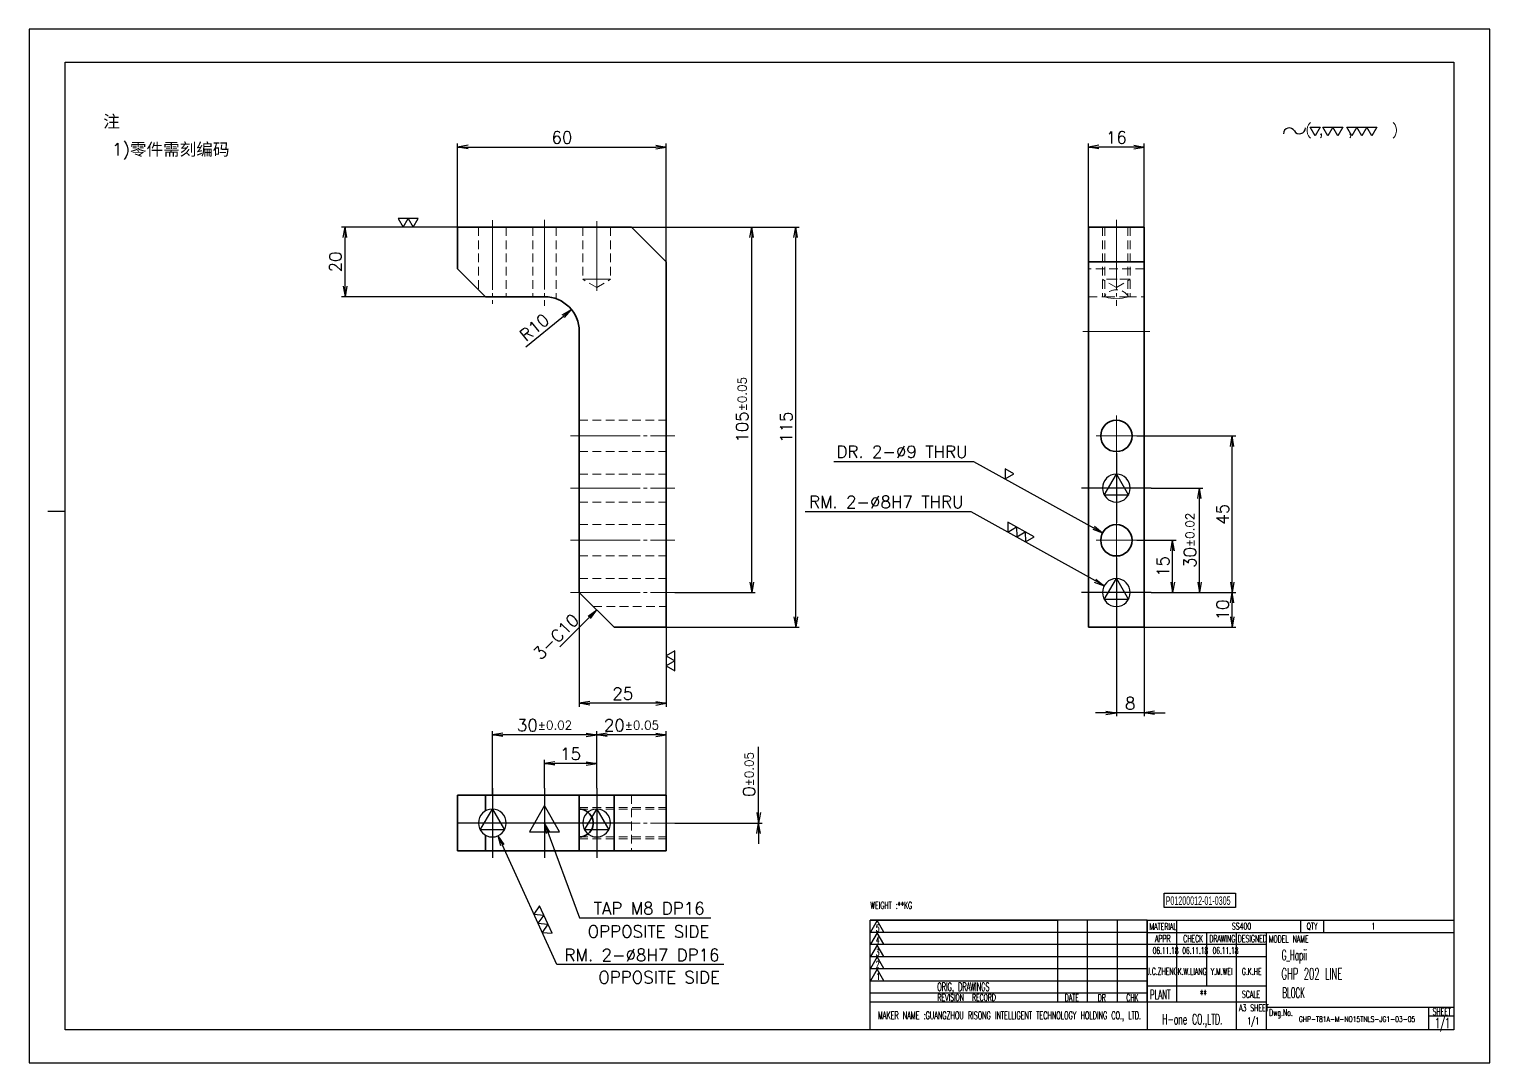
# Model space of a CAD drawing. Header units: millimetres. Extents: x 7914 to 16415, y -883 to 305.
# Drawn here: x 10875.7 to 11295.7, y -882.1 to -585.1 of the extents above; entities that cross this region are included whole.
import ezdxf
from ezdxf.enums import TextEntityAlignment as Align

# ---------------------------------------------------------------- set-up
doc = ezdxf.new("R2010")
doc.units = ezdxf.units.MM
doc.linetypes.add('CENTER-HOKUTO', pattern=[23, 20, -1, 1, -1])
doc.linetypes.add('HIDDEN-HOKUTO', pattern=[3.8, 2.5, -1.3])
doc.layers.add('AM_7', color=2, linetype='CENTER-HOKUTO', lineweight=30)
doc.layers.add('AM_HID', color=1, linetype='HIDDEN-HOKUTO', lineweight=25)
doc.layers.add('title_frame', color=7, linetype='Continuous')
doc.layers.add('word_dim', color=253, linetype='Continuous')
doc.styles.add('MX_NOTE_STANDARD', font='txt.shx', dxfattribs={"bigfont": 'bigfont.shx'})
doc.styles.get("Standard").update_dxf_attribs({"font": 'romans.shx', "bigfont": 'bigfont.shx'})
doc.dimstyles.new('RS1-1', dxfattribs={"dimtxt": 3.5, "dimasz": 3, "dimexe": 1, "dimexo": 0, "dimgap": 1, "dimtad": 3, "dimdsep": 46, "dimtxsty": 'Standard', "dimblk1": 'OPEN', "dimblk2": 'OPEN', "dimsah": 1, "dimcen": 0, "dimclrd": 256, "dimclre": 256, "dimclrt": 3, "dimazin": 2, "dimtfac": 1, "dimtmove": 0, "dimatfit": 3, "dimldrblk": 'OPEN', "dimfxl": 0, "dimtolj": 1, "dimtzin": 0, "dimarcsym": 0})

# ---------------------------------------------------------------- blocks, each defined once
blk = doc.blocks.new('A$C404331B6')
at = {"layer": 'title_frame'}
for p, q in [((0, -31.5), (0, 0)), ((0, 0), (53.9, 0)), ((79.62, 0), (0, 0)), ((53.9, -23.5), (53.9, 0)), ((62.48, -23.5), (62.48, 0)), ((62.48, -23.5), (62.48, 0)), ((71.05, -23.5), (71.05, 0)), ((71.05, -23.5), (71.05, 0)), ((79.62, 0), (79.62, -31.5)), ((79.62, 0), (167.83, 0)), ((88.2, -23.5), (88.2, 0)), ((123.73, 0), (123.73, -3.5)), ((130.3, 0), (130.3, -3.5)), ((53.9, -3.5), (0, -3.5)), ((79.62, -3.5), (0, -3.5)), ((1.98, -0.12), (0.1, -3.45)), ((0.1, -3.45), (3.86, -3.45)), ((1.98, -3.6), (0.1, -6.92)), ((3.86, -3.45), (1.98, -0.12)), ((3.86, -6.92), (1.98, -3.6)), ((79.62, -3.5), (167.83, -3.5)), ((96.78, -18.9), (96.78, -3.5)), ((105.35, -31.5), (105.35, -3.5)), ((113.92, -31.5), (113.92, -3.5)), ((53.9, -7), (0, -7)), ((79.62, -7), (0, -7)), ((0.1, -6.92), (3.86, -6.92)), ((1.98, -7.13), (0.1, -10.45)), ((3.86, -10.45), (1.98, -7.13)), ((113.92, -7), (79.62, -7)), ((53.9, -10.5), (0, -10.5)), ((79.62, -10.5), (0, -10.5)), ((0.1, -10.45), (3.86, -10.45)), ((1.98, -10.54), (0.1, -13.87)), ((3.86, -13.87), (1.98, -10.54)), ((113.92, -10.5), (79.62, -10.5)), ((53.9, -14), (0, -14)), ((79.62, -14), (0, -14)), ((0.1, -13.87), (3.86, -13.87)), ((1.98, -14.07), (0.1, -17.4)), ((3.86, -17.4), (1.98, -14.07)), ((53.9, -17.5), (0, -17.5)), ((79.62, -17.5), (0, -17.5)), ((53.9, -21), (0, -21)), ((79.62, -21), (0, -21)), ((0.1, -17.4), (3.86, -17.4)), ((79.62, -18.9), (113.92, -18.9)), ((79.62, -23.5), (0, -23.5)), ((113.92, -23.5), (79.62, -23.5)), ((113.92, -25), (167.83, -25)), ((160.48, -25), (160.48, -31.5)), ((160.48, -27.5), (167.83, -27.5)), ((167.83, -31.5), (0, -31.5))]:
    blk.add_line(p, q, dxfattribs=at)
at = {"layer": 'title_frame', "color": 3, "style": 'MX_NOTE_STANDARD', "width": 0.5341}
for s, height, p in [('5', 1.92, (1.59, -3.22)), ('MATERIAL', 1.973, (80.3, -2.79)), ('QTY', 1.973, (125.5, -2.7)), ('4', 1.92, (1.59, -6.7)), ('3', 1.92, (1.59, -10.23)), ('APPR', 1.973, (81.89, -6.26)), ('CHECK', 1.973, (89.99, -6.26)), ('DRAWING', 1.973, (97.51, -6.26)), ('DESIGNED', 1.973, (105.7, -6.26)), ('MODEL NAME', 1.973, (114.63, -6.41)), ('2', 1.92, (1.59, -13.64)), ('1', 1.92, (1.78, -17.17)), ('ORIG, DRAWINGS', 2.4112, (19.27, -20.34)), ('PLANT', 2.74, (80.46, -22.73)), ('SCALE', 1.973, (106.88, -22.28)), ('REVISION  RECORD', 1.9728, (19.32, -23.18)), ('DATE', 1.973, (55.94, -23.26)), ('DR', 1.973, (65.43, -23.27)), ('CHK', 1.973, (73.61, -23.23)), ('MAKER NAME :GUANGZHOU RISONG INTELLIGENT TECHNOLOGY HOLDING CO., LTD.', 2.16, (2.22, -28.43)), ('Dwg.No.', 1.973, (114.71, -27.52)), ('SHEET', 1.973, (161.71, -27.29))]:
    blk.add_text(s, height=height, dxfattribs=at).set_placement(p)
blk = doc.blocks.new('shiage0')
at = {"layer": 'word_dim', "color": 3, "linetype": 'Continuous'}
for centre, start, end in [((1.69, 0), 30, 180), ((4.61, 1.69), 210, 0)]:
    blk.add_arc(centre, 1.69, start, end, dxfattribs=at)
blk = doc.blocks.new('10')
at = {"layer": 'title_frame', "color": 3, "linetype": 'Continuous'}
for points in [[(9.63, 2.65), (8.18, 5.15), (11.07, 5.15)], [(13.31, 2.65), (11.86, 5.15), (17.64, 5.15), (16.2, 2.65), (14.75, 5.15)], [(20.17, 2.65), (18.73, 5.15), (27.4, 5.15), (25.95, 2.65), (24.51, 5.15), (23.06, 2.65), (21.62, 5.15)]]:
    blk.add_lwpolyline(points, close=True, dxfattribs=at)
blk.add_blockref('shiage0', (0.52, 3.24), dxfattribs=at)
blk.add_text('( ,   ,     )', height=3, dxfattribs=at).set_placement((6.84, 2.97))
blk = doc.blocks.new('_Open')
at = {"color": 0, "lineweight": -2}
for p, q in [((-1, 0.17), (0, 0)), ((-1, -0.17), (0, 0)), ((0, 0), (-1, 0))]:
    blk.add_line(p, q, dxfattribs=at)
blk = doc.blocks.new('*D74')
at = {"layer": 'DEFPOINTS', "color": 0, "linetype": 'Continuous', "ltscale": 2}
for p in [(11033.91, -742.98), (11058.91, -756.98), (11033.91, -778.8)]:
    blk.add_point(p, dxfattribs=at)
at = {"layer": 'word_dim', "linetype": 'Continuous', "lineweight": -2, "ltscale": 2}
for p, q in [((11033.91, -742.98), (11033.91, -779.8)), ((11058.91, -756.98), (11058.91, -779.8)), ((11055.91, -778.8), (11036.91, -778.8))]:
    blk.add_line(p, q, dxfattribs=at)
at = {"layer": 'word_dim', "linetype": 'Continuous', "lineweight": -2, "ltscale": 2, "xscale": 3, "yscale": 3, "zscale": 3, "rotation": 180}
blk.add_blockref('_Open', (11033.91, -778.8), dxfattribs=at)
at = {"layer": 'word_dim', "linetype": 'Continuous', "lineweight": -2, "ltscale": 2, "xscale": 3, "yscale": 3, "zscale": 3}
blk.add_blockref('_Open', (11058.91, -778.8), dxfattribs=at)
at = {"layer": 'word_dim', "color": 3, "linetype": 'Continuous', "ltscale": 2, "insert": (11046.41, -776.05), "char_height": 3.5, "attachment_point": 5}
blk.add_mtext('\\A1;25', dxfattribs=at)
blk = doc.blocks.new('*D75')
at = {"layer": 'DEFPOINTS', "color": 0, "linetype": 'Continuous', "ltscale": 2}
for p in [(11040.91, -641.98), (11096.14, -641.98), (11051.41, -756.98)]:
    blk.add_point(p, dxfattribs=at)
at = {"layer": 'word_dim', "linetype": 'Continuous', "lineweight": -2, "ltscale": 2}
for p, q in [((11040.91, -641.98), (11097.14, -641.98)), ((11096.14, -753.98), (11096.14, -644.98)), ((11051.41, -756.98), (11097.14, -756.98))]:
    blk.add_line(p, q, dxfattribs=at)
at = {"layer": 'word_dim', "linetype": 'Continuous', "lineweight": -2, "ltscale": 2, "xscale": 3, "yscale": 3, "zscale": 3}
for p, rotation in [((11096.14, -641.98), 90), ((11096.14, -756.98), 270)]:
    blk.add_blockref('_Open', p, dxfattribs=dict(at, rotation=rotation))
at = {"layer": 'word_dim', "color": 3, "linetype": 'Continuous', "ltscale": 2, "insert": (11093.39, -699.48), "char_height": 3.5, "attachment_point": 5, "rotation": 90}
blk.add_mtext('\\A1;115', dxfattribs=at)
blk = doc.blocks.new('*D76')
at = {"layer": 'DEFPOINTS', "color": 0, "linetype": 'Continuous', "ltscale": 2}
for p in [(10966.54, -641.98), (10999.49, -641.98), (11008.27, -661.98)]:
    blk.add_point(p, dxfattribs=at)
at = {"layer": 'word_dim', "linetype": 'Continuous', "lineweight": -2, "ltscale": 2}
for p, q in [((10999.49, -641.98), (10965.54, -641.98)), ((10966.54, -658.98), (10966.54, -644.98)), ((11008.27, -661.98), (10965.54, -661.98))]:
    blk.add_line(p, q, dxfattribs=at)
at = {"layer": 'word_dim', "linetype": 'Continuous', "lineweight": -2, "ltscale": 2, "xscale": 3, "yscale": 3, "zscale": 3}
for p, rotation in [((10966.54, -641.98), 90), ((10966.54, -661.98), 270)]:
    blk.add_blockref('_Open', p, dxfattribs=dict(at, rotation=rotation))
at = {"layer": 'word_dim', "color": 3, "linetype": 'Continuous', "ltscale": 2, "insert": (10963.79, -651.98), "char_height": 3.5, "attachment_point": 5, "rotation": 90}
blk.add_mtext('\\A1;20', dxfattribs=at)
blk = doc.blocks.new('*D77')
at = {"layer": 'DEFPOINTS', "color": 0, "linetype": 'Continuous', "ltscale": 2}
for p in [(11058.91, -618.97), (10998.91, -645.4), (11058.91, -658.96)]:
    blk.add_point(p, dxfattribs=at)
at = {"layer": 'word_dim', "linetype": 'Continuous', "lineweight": -2, "ltscale": 2}
for p, q in [((10998.91, -645.4), (10998.91, -617.97)), ((11001.91, -618.97), (11055.91, -618.97)), ((11058.91, -658.96), (11058.91, -617.97))]:
    blk.add_line(p, q, dxfattribs=at)
at = {"layer": 'word_dim', "linetype": 'Continuous', "lineweight": -2, "ltscale": 2, "xscale": 3, "yscale": 3, "zscale": 3, "rotation": 180}
blk.add_blockref('_Open', (10998.91, -618.97), dxfattribs=at)
at = {"layer": 'word_dim', "linetype": 'Continuous', "lineweight": -2, "ltscale": 2, "xscale": 3, "yscale": 3, "zscale": 3}
blk.add_blockref('_Open', (11058.91, -618.97), dxfattribs=at)
at = {"layer": 'word_dim', "color": 3, "linetype": 'Continuous', "ltscale": 2, "insert": (11028.91, -616.22), "char_height": 3.5, "attachment_point": 5}
blk.add_mtext('\\A1;60', dxfattribs=at)
blk = doc.blocks.new('*D78')
at = {"layer": 'DEFPOINTS', "color": 0, "linetype": 'Continuous', "ltscale": 2}
for p in [(11031.65, -665.65), (11023.91, -671.98)]:
    blk.add_point(p, dxfattribs=at)
at = {"layer": 'word_dim', "linetype": 'Continuous', "lineweight": -2, "ltscale": 2}
blk.add_line((11018.49, -676.41), (11029.33, -667.55), dxfattribs=at)
at = {"layer": 'word_dim', "linetype": 'Continuous', "lineweight": -2, "ltscale": 2, "xscale": 3, "yscale": 3, "zscale": 3, "rotation": 39.26097571670727}
blk.add_blockref('_Open', (11031.65, -665.65), dxfattribs=at)
at = {"layer": 'word_dim', "color": 3, "linetype": 'Continuous', "ltscale": 2, "insert": (11021, -670.8), "char_height": 3.5, "attachment_point": 5, "rotation": 39.261}
blk.add_mtext('\\A1;R10', dxfattribs=at)
blk = doc.blocks.new('*D79')
at = {"layer": 'DEFPOINTS', "color": 0, "linetype": 'Continuous', "ltscale": 2}
for p in [(11046.7, -641.98), (11083.48, -641.98), (11061.41, -746.98)]:
    blk.add_point(p, dxfattribs=at)
at = {"layer": 'word_dim', "linetype": 'Continuous', "lineweight": -2, "ltscale": 2}
for p, q in [((11046.7, -641.98), (11084.48, -641.98)), ((11083.48, -743.98), (11083.48, -644.98)), ((11061.41, -746.98), (11084.48, -746.98))]:
    blk.add_line(p, q, dxfattribs=at)
at = {"layer": 'word_dim', "linetype": 'Continuous', "lineweight": -2, "ltscale": 2, "xscale": 3, "yscale": 3, "zscale": 3}
for p, rotation in [((11083.48, -641.98), 90), ((11083.48, -746.98), 270)]:
    blk.add_blockref('_Open', p, dxfattribs=dict(at, rotation=rotation))
at = {"layer": 'word_dim', "color": 3, "linetype": 'Continuous', "ltscale": 2, "insert": (11080.73, -694.48), "char_height": 3.5, "attachment_point": 5, "rotation": 90}
blk.add_mtext('\\A1;105{\\H0.715x;%%p0.05}', dxfattribs=at)
blk = doc.blocks.new('*D80')
at = {"layer": 'DEFPOINTS', "color": 0, "linetype": 'Continuous', "ltscale": 2}
for p in [(11180.34, -618.97), (11180.34, -641.98), (11196.34, -641.98)]:
    blk.add_point(p, dxfattribs=at)
at = {"layer": 'word_dim', "linetype": 'Continuous', "lineweight": -2, "ltscale": 2}
for p, q in [((11180.34, -641.98), (11180.34, -617.97)), ((11193.34, -618.97), (11183.34, -618.97)), ((11196.34, -641.98), (11196.34, -617.97))]:
    blk.add_line(p, q, dxfattribs=at)
at = {"layer": 'word_dim', "linetype": 'Continuous', "lineweight": -2, "ltscale": 2, "xscale": 3, "yscale": 3, "zscale": 3, "rotation": 180}
blk.add_blockref('_Open', (11180.34, -618.97), dxfattribs=at)
at = {"layer": 'word_dim', "linetype": 'Continuous', "lineweight": -2, "ltscale": 2, "xscale": 3, "yscale": 3, "zscale": 3}
blk.add_blockref('_Open', (11196.34, -618.97), dxfattribs=at)
at = {"layer": 'word_dim', "color": 3, "linetype": 'Continuous', "ltscale": 2, "insert": (11188.34, -616.22), "char_height": 3.5, "attachment_point": 5}
blk.add_mtext('\\A1;16', dxfattribs=at)
blk = doc.blocks.new('MARK_8PIN')
at = {"color": 3, "linetype": 'Continuous'}
blk.add_lwpolyline([(0, 4), (-3.46, -2), (3.46, -2)], close=True, dxfattribs=at)
blk.add_circle((0, 0), 4, dxfattribs=at)
blk = doc.blocks.new('MARK_CENTER')
at = {"color": 2, "linetype": 'CENTER-HOKUTO'}
for p, q in [((0, 10), (0, -10)), ((-10, 0), (10, 0))]:
    blk.add_line(p, q, dxfattribs=at)
blk = doc.blocks.new('*D81')
at = {"layer": 'DEFPOINTS', "color": 0, "linetype": 'Continuous', "ltscale": 2}
for p in [(11188.34, -756.98), (11196.34, -756.84), (11188.34, -781.55)]:
    blk.add_point(p, dxfattribs=at)
at = {"layer": 'word_dim', "linetype": 'Continuous', "lineweight": -2, "ltscale": 2}
for p, q in [((11188.34, -756.98), (11188.34, -782.55)), ((11196.34, -756.84), (11196.34, -782.55)), ((11185.34, -781.55), (11182.34, -781.55)), ((11196.34, -781.55), (11188.34, -781.55)), ((11199.34, -781.55), (11202.34, -781.55))]:
    blk.add_line(p, q, dxfattribs=at)
at = {"layer": 'word_dim', "linetype": 'Continuous', "lineweight": -2, "ltscale": 2, "xscale": 3, "yscale": 3, "zscale": 3}
blk.add_blockref('_Open', (11188.34, -781.55), dxfattribs=at)
at = {"layer": 'word_dim', "linetype": 'Continuous', "lineweight": -2, "ltscale": 2, "xscale": 3, "yscale": 3, "zscale": 3, "rotation": 180}
blk.add_blockref('_Open', (11196.34, -781.55), dxfattribs=at)
at = {"layer": 'word_dim', "color": 3, "linetype": 'Continuous', "ltscale": 2, "insert": (11192.34, -778.8), "char_height": 3.5, "attachment_point": 5}
blk.add_mtext('\\A1;8', dxfattribs=at)
blk = doc.blocks.new('*D82')
at = {"layer": 'DEFPOINTS', "color": 0, "linetype": 'Continuous', "ltscale": 2}
for p in [(11198.34, -746.98), (11221.65, -746.98), (11196.34, -756.98)]:
    blk.add_point(p, dxfattribs=at)
at = {"layer": 'word_dim', "linetype": 'Continuous', "lineweight": -2, "ltscale": 2}
for p, q in [((11198.34, -746.98), (11222.65, -746.98)), ((11221.65, -753.98), (11221.65, -749.98)), ((11196.34, -756.98), (11222.65, -756.98))]:
    blk.add_line(p, q, dxfattribs=at)
at = {"layer": 'word_dim', "linetype": 'Continuous', "lineweight": -2, "ltscale": 2, "xscale": 3, "yscale": 3, "zscale": 3}
for p, rotation in [((11221.65, -746.98), 90), ((11221.65, -756.98), 270)]:
    blk.add_blockref('_Open', p, dxfattribs=dict(at, rotation=rotation))
at = {"layer": 'word_dim', "color": 3, "linetype": 'Continuous', "ltscale": 2, "insert": (11218.9, -751.98), "char_height": 3.5, "attachment_point": 5, "rotation": 90}
blk.add_mtext('\\A1;10', dxfattribs=at)
blk = doc.blocks.new('*D83')
at = {"layer": 'DEFPOINTS', "color": 0, "linetype": 'Continuous', "ltscale": 2}
for p in [(11198.34, -716.98), (11212.25, -716.98), (11198.34, -746.98)]:
    blk.add_point(p, dxfattribs=at)
at = {"layer": 'word_dim', "linetype": 'Continuous', "lineweight": -2, "ltscale": 2}
for p, q in [((11198.34, -716.98), (11213.25, -716.98)), ((11212.25, -743.98), (11212.25, -719.98)), ((11198.34, -746.98), (11213.25, -746.98))]:
    blk.add_line(p, q, dxfattribs=at)
at = {"layer": 'word_dim', "linetype": 'Continuous', "lineweight": -2, "ltscale": 2, "xscale": 3, "yscale": 3, "zscale": 3}
for p, rotation in [((11212.25, -716.98), 90), ((11212.25, -746.98), 270)]:
    blk.add_blockref('_Open', p, dxfattribs=dict(at, rotation=rotation))
at = {"layer": 'word_dim', "color": 3, "linetype": 'Continuous', "ltscale": 2, "insert": (11209.5, -731.98), "char_height": 3.5, "attachment_point": 5, "rotation": 90}
blk.add_mtext('\\A1;30{\\H0.715x;%%p0.02}', dxfattribs=at)
blk = doc.blocks.new('*D84')
at = {"layer": 'DEFPOINTS', "color": 0, "linetype": 'Continuous', "ltscale": 2}
for p in [(11194.19, -701.98), (11221.65, -701.98), (11198.34, -746.98)]:
    blk.add_point(p, dxfattribs=at)
at = {"layer": 'word_dim', "linetype": 'Continuous', "lineweight": -2, "ltscale": 2}
for p, q in [((11194.19, -701.98), (11222.65, -701.98)), ((11221.65, -743.98), (11221.65, -704.98)), ((11198.34, -746.98), (11222.65, -746.98))]:
    blk.add_line(p, q, dxfattribs=at)
at = {"layer": 'word_dim', "linetype": 'Continuous', "lineweight": -2, "ltscale": 2, "xscale": 3, "yscale": 3, "zscale": 3}
for p, rotation in [((11221.65, -701.98), 90), ((11221.65, -746.98), 270)]:
    blk.add_blockref('_Open', p, dxfattribs=dict(at, rotation=rotation))
at = {"layer": 'word_dim', "color": 3, "linetype": 'Continuous', "ltscale": 2, "insert": (11218.9, -724.48), "char_height": 3.5, "attachment_point": 5, "rotation": 90}
blk.add_mtext('\\A1;45', dxfattribs=at)
blk = doc.blocks.new('*D85')
at = {"layer": 'DEFPOINTS', "color": 0, "linetype": 'Continuous', "ltscale": 2}
for p in [(11194.19, -731.98), (11204.51, -731.98), (11198.34, -746.98)]:
    blk.add_point(p, dxfattribs=at)
at = {"layer": 'word_dim', "linetype": 'Continuous', "lineweight": -2, "ltscale": 2}
for p, q in [((11194.19, -731.98), (11205.51, -731.98)), ((11204.51, -743.98), (11204.51, -734.98)), ((11198.34, -746.98), (11205.51, -746.98))]:
    blk.add_line(p, q, dxfattribs=at)
at = {"layer": 'word_dim', "linetype": 'Continuous', "lineweight": -2, "ltscale": 2, "xscale": 3, "yscale": 3, "zscale": 3}
for p, rotation in [((11204.51, -731.98), 90), ((11204.51, -746.98), 270)]:
    blk.add_blockref('_Open', p, dxfattribs=dict(at, rotation=rotation))
at = {"layer": 'word_dim', "color": 3, "linetype": 'Continuous', "ltscale": 2, "insert": (11201.76, -739.48), "char_height": 3.5, "attachment_point": 5, "rotation": 90}
blk.add_mtext('\\A1;15', dxfattribs=at)
blk = doc.blocks.new('*D86')
at = {"layer": 'DEFPOINTS', "color": 0, "linetype": 'Continuous', "ltscale": 2}
for p in [(11184.84, -745.03), (11191.83, -748.93)]:
    blk.add_point(p, dxfattribs=at)
at = {"layer": 'word_dim', "linetype": 'Continuous', "lineweight": -2, "ltscale": 2}
for p, q in [((11098.82, -723.69), (11146.52, -723.69)), ((11146.52, -723.69), (11182.22, -743.57))]:
    blk.add_line(p, q, dxfattribs=at)
at = {"layer": 'word_dim', "linetype": 'Continuous', "lineweight": -2, "ltscale": 2, "xscale": 3, "yscale": 3, "zscale": 3, "rotation": 330.8890830559881}
blk.add_blockref('_Open', (11184.84, -745.03), dxfattribs=at)
at = {"layer": 'word_dim', "color": 3, "linetype": 'Continuous', "ltscale": 2, "insert": (11122.17, -720.94), "char_height": 3.5, "attachment_point": 5}
blk.add_mtext('\\A1;RM. 2-∅8H7 THRU', dxfattribs=at)
blk = doc.blocks.new('shiage3')
at = {"layer": 'word_dim', "color": 3, "linetype": 'Continuous'}
for p, q in [((-1.44, 2.5), (7.22, 2.5)), ((0, 0), (-1.44, 2.5)), ((1.44, 2.5), (0, 0)), ((2.89, 0), (1.44, 2.5)), ((4.33, 2.5), (2.89, 0)), ((5.77, 0), (4.33, 2.5)), ((7.22, 2.5), (5.77, 0))]:
    blk.add_line(p, q, dxfattribs=at)
blk = doc.blocks.new('*D87')
at = {"layer": 'DEFPOINTS', "color": 0, "linetype": 'Continuous', "ltscale": 2}
for p in [(11184.4, -729.8), (11192.28, -734.16)]:
    blk.add_point(p, dxfattribs=at)
at = {"layer": 'word_dim', "linetype": 'Continuous', "lineweight": -2, "ltscale": 2}
for p, q in [((11107.09, -709.28), (11147.29, -709.28)), ((11147.29, -709.28), (11181.78, -728.35))]:
    blk.add_line(p, q, dxfattribs=at)
at = {"layer": 'word_dim', "linetype": 'Continuous', "lineweight": -2, "ltscale": 2, "xscale": 3, "yscale": 3, "zscale": 3, "rotation": 331.0580471559762}
blk.add_blockref('_Open', (11184.4, -729.8), dxfattribs=at)
at = {"layer": 'word_dim', "color": 3, "linetype": 'Continuous', "ltscale": 2, "insert": (11126.69, -706.53), "char_height": 3.5, "attachment_point": 5}
blk.add_mtext('\\A1;DR. 2-∅9 THRU', dxfattribs=at)
blk = doc.blocks.new('shiage1')
at = {"layer": 'word_dim', "color": 3, "linetype": 'Continuous'}
for p, q in [((0, 0), (-1.44, 2.5)), ((-1.44, 2.5), (1.44, 2.5)), ((1.44, 2.5), (0, 0))]:
    blk.add_line(p, q, dxfattribs=at)
blk = doc.blocks.new('MARK_M8BOLT')
at = {"color": 3, "linetype": 'Continuous'}
for p, q in [((-2.17, -1.25), (0, 2.5)), ((0, 2.5), (2.17, -1.25)), ((2.17, -1.25), (-2.17, -1.25))]:
    blk.add_line(p, q, dxfattribs=at)
blk = doc.blocks.new('*D88')
at = {"layer": 'DEFPOINTS', "color": 0, "linetype": 'Continuous', "ltscale": 2}
for p in [(11038.91, -787.86), (11038.91, -803.22), (11058.91, -805.22)]:
    blk.add_point(p, dxfattribs=at)
at = {"layer": 'word_dim', "linetype": 'Continuous', "lineweight": -2, "ltscale": 2}
for p, q in [((11038.91, -803.22), (11038.91, -786.86)), ((11055.91, -787.86), (11041.91, -787.86)), ((11058.91, -805.22), (11058.91, -786.86))]:
    blk.add_line(p, q, dxfattribs=at)
at = {"layer": 'word_dim', "linetype": 'Continuous', "lineweight": -2, "ltscale": 2, "xscale": 3, "yscale": 3, "zscale": 3, "rotation": 180}
blk.add_blockref('_Open', (11038.91, -787.86), dxfattribs=at)
at = {"layer": 'word_dim', "linetype": 'Continuous', "lineweight": -2, "ltscale": 2, "xscale": 3, "yscale": 3, "zscale": 3}
blk.add_blockref('_Open', (11058.91, -787.86), dxfattribs=at)
at = {"layer": 'word_dim', "color": 3, "linetype": 'Continuous', "ltscale": 2, "insert": (11048.91, -785.11), "char_height": 3.5, "attachment_point": 5}
blk.add_mtext('\\A1;20{\\H0.715x;%%p0.05}', dxfattribs=at)
blk = doc.blocks.new('*D89')
at = {"layer": 'DEFPOINTS', "color": 0, "linetype": 'Continuous', "ltscale": 2}
for p in [(11061.41, -813.22), (11061.41, -813.22), (11085.48, -813.22)]:
    blk.add_point(p, dxfattribs=at)
at = {"layer": 'word_dim', "linetype": 'Continuous', "lineweight": -2, "ltscale": 2}
for p, q in [((11085.48, -810.22), (11085.48, -791.3)), ((11061.41, -813.22), (11086.48, -813.22)), ((11061.41, -813.22), (11086.48, -813.22)), ((11085.48, -816.22), (11085.48, -819.22))]:
    blk.add_line(p, q, dxfattribs=at)
at = {"layer": 'word_dim', "linetype": 'Continuous', "lineweight": -2, "ltscale": 2, "xscale": 3, "yscale": 3, "zscale": 3}
for rotation in [270, 90]:
    blk.add_blockref('_Open', (11085.48, -813.22), dxfattribs=dict(at, rotation=rotation))
at = {"layer": 'word_dim', "color": 3, "linetype": 'Continuous', "ltscale": 2, "insert": (11082.73, -799.26), "char_height": 3.5, "attachment_point": 5, "rotation": 90}
blk.add_mtext('\\A1;0{\\H0.715x;%%p0.05}', dxfattribs=at)
blk = doc.blocks.new('*D90')
at = {"layer": 'DEFPOINTS', "color": 0, "linetype": 'Continuous', "ltscale": 2}
for p in [(11008.91, -787.86), (11008.91, -805.22), (11038.91, -803.22)]:
    blk.add_point(p, dxfattribs=at)
at = {"layer": 'word_dim', "linetype": 'Continuous', "lineweight": -2, "ltscale": 2}
for p, q in [((11008.91, -805.22), (11008.91, -786.86)), ((11035.91, -787.86), (11011.91, -787.86)), ((11038.91, -803.22), (11038.91, -786.86))]:
    blk.add_line(p, q, dxfattribs=at)
at = {"layer": 'word_dim', "linetype": 'Continuous', "lineweight": -2, "ltscale": 2, "xscale": 3, "yscale": 3, "zscale": 3, "rotation": 180}
blk.add_blockref('_Open', (11008.91, -787.86), dxfattribs=at)
at = {"layer": 'word_dim', "linetype": 'Continuous', "lineweight": -2, "ltscale": 2, "xscale": 3, "yscale": 3, "zscale": 3}
blk.add_blockref('_Open', (11038.91, -787.86), dxfattribs=at)
at = {"layer": 'word_dim', "color": 3, "linetype": 'Continuous', "ltscale": 2, "insert": (11023.91, -785.11), "char_height": 3.5, "attachment_point": 5}
blk.add_mtext('\\A1;30{\\H0.715x;%%p0.02}', dxfattribs=at)
blk = doc.blocks.new('*D91')
at = {"layer": 'DEFPOINTS', "color": 0, "linetype": 'Continuous', "ltscale": 2}
for p in [(11023.91, -796.1), (11023.91, -803.22), (11038.91, -803.22)]:
    blk.add_point(p, dxfattribs=at)
at = {"layer": 'word_dim', "linetype": 'Continuous', "lineweight": -2, "ltscale": 2}
for p, q in [((11023.91, -803.22), (11023.91, -795.1)), ((11035.91, -796.1), (11026.91, -796.1)), ((11038.91, -803.22), (11038.91, -795.1))]:
    blk.add_line(p, q, dxfattribs=at)
at = {"layer": 'word_dim', "linetype": 'Continuous', "lineweight": -2, "ltscale": 2, "xscale": 3, "yscale": 3, "zscale": 3, "rotation": 180}
blk.add_blockref('_Open', (11023.91, -796.1), dxfattribs=at)
at = {"layer": 'word_dim', "linetype": 'Continuous', "lineweight": -2, "ltscale": 2, "xscale": 3, "yscale": 3, "zscale": 3}
blk.add_blockref('_Open', (11038.91, -796.1), dxfattribs=at)
at = {"layer": 'word_dim', "color": 3, "linetype": 'Continuous', "ltscale": 2, "insert": (11031.41, -793.35), "char_height": 3.5, "attachment_point": 5}
blk.add_mtext('\\A1;15', dxfattribs=at)
blk = doc.blocks.new('*D92')
at = {"layer": 'DEFPOINTS', "color": 0, "linetype": 'Continuous', "ltscale": 2}
for p in [(11007.25, -809.58), (11010.56, -816.86)]:
    blk.add_point(p, dxfattribs=at)
at = {"layer": 'word_dim', "linetype": 'Continuous', "lineweight": -2, "ltscale": 2}
for p, q in [((11027.41, -853.89), (11011.81, -819.59)), ((11075.45, -853.89), (11027.41, -853.89))]:
    blk.add_line(p, q, dxfattribs=at)
at = {"layer": 'word_dim', "linetype": 'Continuous', "lineweight": -2, "ltscale": 2, "xscale": 3, "yscale": 3, "zscale": 3, "rotation": 114.4650357295024}
blk.add_blockref('_Open', (11010.56, -816.86), dxfattribs=at)
at = {"layer": 'word_dim', "color": 3, "linetype": 'Continuous', "ltscale": 2, "insert": (11051.93, -851.14), "char_height": 3.5, "attachment_point": 5}
blk.add_mtext('\\A1;RM. 2-∅8H7 DP16', dxfattribs=at)

msp = doc.modelspace()

# ---------------------------------------------------------------- linework, layer by layer
at = {"color": 7, "lineweight": 35}
for p, q in [((10998.906, -641.979), (11048.906, -641.979)), ((11058.906, -651.979), (11058.906, -756.979)), ((11180.339, -651.979), (11180.339, -756.979)), ((11196.339, -651.979), (11196.339, -756.979)), ((11033.906, -746.979), (11033.906, -671.979))]:
    msp.add_line(p, q, dxfattribs=at)
at = {"color": 7, "lineweight": 35, "ltscale": 0.3}
msp.add_line((10998.906, -653.979), (10998.906, -641.979), dxfattribs=at)
at = {"color": 7, "lineweight": 35, "ltscale": 0.353553}
for p, q in [((11058.906, -651.979), (11048.906, -641.979)), ((11043.906, -756.979), (11033.906, -746.979))]:
    msp.add_line(p, q, dxfattribs=at)
at = {"color": 7, "lineweight": 35, "ltscale": 0.4}
for p, q in [((11180.339, -641.979), (11196.339, -641.979)), ((11180.339, -651.979), (11196.339, -651.979)), ((11196.339, -756.979), (11180.339, -756.979)), ((10998.906, -821.219), (10998.906, -805.219)), ((11043.906, -805.219), (11043.906, -821.219)), ((11058.906, -821.219), (11058.906, -805.219))]:
    msp.add_line(p, q, dxfattribs=at)
at = {"color": 7, "lineweight": 35, "ltscale": 0.25}
for p, q in [((11180.339, -651.979), (11180.339, -641.979)), ((11196.339, -651.979), (11196.339, -641.979)), ((11023.906, -805.219), (11033.906, -805.219)), ((11043.906, -805.219), (11033.906, -805.219)), ((11023.906, -821.219), (11033.906, -821.219)), ((11043.906, -821.219), (11033.906, -821.219))]:
    msp.add_line(p, q, dxfattribs=at)
at = {"color": 7, "lineweight": 35, "ltscale": 0.282843}
msp.add_line((10998.906, -653.979), (11006.906, -661.979), dxfattribs=at)
at = {"color": 7, "lineweight": 35, "ltscale": 0.425}
for p, q in [((11006.906, -661.979), (11023.906, -661.979)), ((11006.906, -805.219), (11023.906, -805.219)), ((11006.906, -821.219), (11023.906, -821.219))]:
    msp.add_line(p, q, dxfattribs=at)
at = {"color": 7, "lineweight": 35, "ltscale": 0.375}
for p, q in [((11058.906, -756.979), (11043.906, -756.979)), ((11058.906, -805.219), (11043.906, -805.219)), ((11058.906, -821.219), (11043.906, -821.219))]:
    msp.add_line(p, q, dxfattribs=at)
at = {"color": 7, "lineweight": 35, "ltscale": 0.2}
for p, q in [((10998.906, -805.219), (11006.906, -805.219)), ((11006.906, -821.219), (10998.906, -821.219))]:
    msp.add_line(p, q, dxfattribs=at)
at = {"color": 7, "lineweight": 35, "ltscale": 0.113397}
for p, q in [((11006.906, -809.755), (11006.906, -805.219)), ((11006.906, -821.219), (11006.906, -816.683))]:
    msp.add_line(p, q, dxfattribs=at)
at = {"color": 7, "lineweight": 35, "ltscale": 0.1}
for p, q in [((11033.906, -805.219), (11033.906, -809.219)), ((11033.906, -817.219), (11033.906, -821.219))]:
    msp.add_line(p, q, dxfattribs=at)
at = {"color": 7, "lineweight": 35, "ltscale": 0.187759}
msp.add_line((11033.906, -816.729), (11033.906, -809.219), dxfattribs=at)
at = {"color": 7, "lineweight": 35, "ltscale": 0.012241}
msp.add_line((11033.906, -817.219), (11033.906, -816.729), dxfattribs=at)
at = {"color": 7, "lineweight": 35}
for centre in [(11188.339, -701.979), (11188.339, -731.979)]:
    msp.add_circle(centre, 4.5, dxfattribs=at)
for centre, radius, start, end in [((11023.906, -671.979), 10, 360, 90), ((11033.912, -813.197), 3.978, 61.27267, 90.08073), ((11033.906, -813.219), 4, 270.00181, 61.35043)]:
    msp.add_arc(centre, radius, start, end, dxfattribs=at)
at = {"layer": 'AM_7', "color": 2, "lineweight": 13}
for p, q in [((11008.906, -639.979), (11008.906, -663.98)), ((11023.906, -639.922), (11023.906, -664.604)), ((11038.906, -640.248), (11038.906, -661.019)), ((11188.339, -639.921), (11188.339, -664.615)), ((11178.739, -671.979), (11197.94, -671.979)), ((11188.339, -696.129), (11188.339, -707.829)), ((11031.406, -701.979), (11061.406, -701.979)), ((11194.19, -701.979), (11182.489, -701.979)), ((11188.339, -711.779), (11188.339, -722.179)), ((11031.406, -716.979), (11061.406, -716.979)), ((11193.539, -716.979), (11183.14, -716.979)), ((11188.339, -726.129), (11188.339, -737.829)), ((11031.406, -731.979), (11061.406, -731.979)), ((11194.19, -731.979), (11182.489, -731.979)), ((11188.339, -741.779), (11188.339, -752.179)), ((11031.406, -746.979), (11061.406, -746.979)), ((11008.906, -808.019), (11008.906, -818.419)), ((11038.906, -808.019), (11038.906, -818.419)), ((11031.406, -813.219), (11061.406, -813.219)), ((11044.106, -813.219), (11033.706, -813.219))]:
    msp.add_line(p, q, dxfattribs=at)
at = {"layer": 'AM_HID', "color": 1, "lineweight": 13}
for p, q in [((11004.906, -641.979), (11004.906, -659.979)), ((11012.906, -641.979), (11012.906, -661.979)), ((11020.583, -641.979), (11020.583, -661.979)), ((11027.23, -641.979), (11027.23, -662.547)), ((11034.906, -641.979), (11034.906, -656.979)), ((11042.906, -641.979), (11042.906, -656.979)), ((11184.339, -641.979), (11184.339, -656.979)), ((11184.339, -641.979), (11184.339, -661.979)), ((11185.016, -641.979), (11185.016, -661.979)), ((11191.663, -641.979), (11191.663, -661.979)), ((11192.339, -641.979), (11192.339, -656.979)), ((11192.339, -641.979), (11192.339, -661.979)), ((11196.339, -653.979), (11180.339, -653.979)), ((11040.824, -656.979), (11034.906, -656.979)), ((11038.906, -659.288), (11034.906, -656.979)), ((11042.906, -656.979), (11036.989, -656.979)), ((11038.906, -659.288), (11042.906, -656.979)), ((11191.85, -656.979), (11184.339, -656.979)), ((11188.339, -659.288), (11184.339, -656.979)), ((11192.339, -656.979), (11184.829, -656.979)), ((11188.339, -659.288), (11192.339, -656.979)), ((11180.339, -661.979), (11185.016, -661.979)), ((11185.016, -661.979), (11185.423, -661.979)), ((11185.423, -661.979), (11191.663, -661.979)), ((11191.663, -661.979), (11196.339, -661.979)), ((11033.906, -697.479), (11058.906, -697.479)), ((11033.906, -706.479), (11058.906, -706.479)), ((11033.906, -712.979), (11058.906, -712.979)), ((11033.906, -720.979), (11058.906, -720.979)), ((11033.906, -727.479), (11058.906, -727.479)), ((11033.906, -736.479), (11058.906, -736.479)), ((11033.906, -742.979), (11058.906, -742.979)), ((11180.339, -746.979), (11184.339, -746.979)), ((11037.906, -750.979), (11058.906, -750.979)), ((11048.906, -805.219), (11048.906, -821.219)), ((11033.906, -808.719), (11058.906, -808.719)), ((11033.906, -808.719), (11058.906, -808.719)), ((11033.906, -809.219), (11058.906, -809.219)), ((11033.906, -809.219), (11058.906, -809.219)), ((11033.906, -817.219), (11058.906, -817.219)), ((11033.906, -817.219), (11058.906, -817.219)), ((11033.906, -817.719), (11058.906, -817.719)), ((11033.906, -817.719), (11058.906, -817.719))]:
    msp.add_line(p, q, dxfattribs=at)
msp.add_lwpolyline([(11191.256, -662.107), (11190.535, -662.295), (11190.091, -662.386), (11189.304, -662.498), (11188.443, -662.547), (11187.566, -662.516), (11186.749, -662.414), (11186.02, -662.267), (11185.016, -661.979)], dxfattribs=at)
for centre, radius, start, end in [((11188.339, -663.979), 4, 30.00137, 149.99815), ((11188.531, -652.69), 9.803, 286.14001, 288.63252)]:
    msp.add_arc(centre, radius, start, end, dxfattribs=at)
at = {"layer": 'title_frame'}
for p, q in [((10881.048, -723.61), (10886.048, -723.61)), ((11202.095, -833.336), (11222.623, -833.336)), ((11202.095, -837.537), (11202.095, -833.336)), ((11222.623, -833.336), (11222.623, -837.537)), ((11222.623, -837.537), (11202.095, -837.537)), ((11197.198, -841.147), (11197.198, -844.647)), ((11197.198, -864.647), (11197.198, -841.147)), ((11197.198, -841.147), (11197.198, -872.647)), ((11285.398, -872.647), (11231.498, -872.647)), ((11285.398, -872.647), (11231.498, -872.647))]:
    msp.add_line(p, q, dxfattribs=at)
at = {"layer": 'title_frame', "color": 4}
msp.add_lwpolyline([(11295.723, -585.11), (10875.723, -585.11), (10875.723, -882.11), (11295.723, -882.11)], close=True, dxfattribs=at)
at = {"layer": 'title_frame'}
msp.add_lwpolyline([(10886.048, -594.572), (11285.398, -594.572), (11285.398, -872.647), (10886.048, -872.647)], close=True, dxfattribs=at)
at = {"layer": 'word_dim', "color": 3, "linetype": 'Continuous', "ltscale": 2}
for points in [[(10986.137, -641.979), (10987.582, -639.476), (10981.802, -639.476), (10983.247, -641.979), (10984.692, -639.476)], [(11058.906, -768.033), (11061.409, -769.478), (11061.409, -763.698), (11058.906, -765.143), (11061.409, -766.588)]]:
    msp.add_lwpolyline(points, close=True, dxfattribs=at)

# ---------------------------------------------------------------- block references
at = {"layer": 'word_dim', "linetype": 'Continuous', "ltscale": 2}
msp.add_blockref('10', (11235.866, -618.416), dxfattribs=at)
at = {"layer": 'word_dim', "color": 3, "linetype": 'CENTER-HOKUTO', "ltscale": 2, "xscale": -1}
for p in [(11188.339, -716.979), (11188.339, -746.979), (11008.906, -813.219), (11038.906, -813.219)]:
    msp.add_blockref('MARK_CENTER', p, dxfattribs=at)
at = {"layer": 'word_dim', "color": 3, "linetype": 'Continuous', "ltscale": 2, "xscale": -1}
for name, p, rotation in [('shiage1', (11156.408, -714.321), 331.0580471559945), ('shiage3', (11162.204, -732.426), 330.8890830560084), ('shiage3', (11023.201, -844.636), 294.4650357295793)]:
    msp.add_blockref(name, p, dxfattribs=dict(at, rotation=rotation))
for p in [(11188.339, -716.979), (11188.339, -746.979), (11008.906, -813.219), (11038.906, -813.219)]:
    msp.add_blockref('MARK_8PIN', p, dxfattribs=at)
at = {"layer": 'word_dim', "color": 2, "linetype": 'CENTER-HOKUTO', "ltscale": 2, "xscale": -1}
msp.add_blockref('MARK_CENTER', (11023.906, -813.219), dxfattribs=at)
at = {"layer": 'word_dim', "color": 3, "linetype": 'Continuous', "ltscale": 2, "xscale": -2, "yscale": 2, "zscale": 2}
msp.add_blockref('MARK_M8BOLT', (11023.906, -813.219), dxfattribs=at)
at = {"layer": 'word_dim', "ltscale": 2}
msp.add_blockref('A$C404331B6', (11117.573, -841.147), dxfattribs=at)

# ---------------------------------------------------------------- texts
at = {"ltscale": 2, "char_height": 3.5, "attachment_point": 1}
for s, insert, width in [('{\\fSimSun|b0|i0|c134|p2;\\C3;注}', (10897.015, -609.866), 10.36469), ('{\\Fromans,bigfont|c134;\\C3;1)\\fSimSun|b0|i0|c134|p2;零件需刻编码}', (10899.58, -617.874), 96.90613)]:
    msp.add_mtext(s, dxfattribs=dict(at, insert=insert, width=width))
at = {"linetype": 'Continuous', "insert": (11235.875, -851.627), "char_height": 3, "width": 50.9, "attachment_point": 4}
msp.add_mtext('{\\W0.5;\\C3;G_Hapii }', dxfattribs=at)
at = {"color": 3, "linetype": 'Continuous', "insert": (11240.831, -868.785), "char_height": 1.6, "width": 37.13137, "attachment_point": 1}
msp.add_mtext('{\\W0.65;GHP-T81A-M-NO15TNLS-JG1-03-05}', dxfattribs=at)
at = {"layer": 'title_frame', "color": 3, "style": 'MX_NOTE_STANDARD'}
for s, height, width, p in [('WEIGHT :**KG ', 1.96, 0.545, (11117.597, -837.831)), ('SS400', 1.9728, 0.5341, (11221.572, -843.849)), ('1', 1.973, 0.5341, (11261.699, -843.849)), ('06.11.18', 1.9, 0.5341, (11198.785, -850.823)), ('06.11.18', 1.9, 0.5341, (11207.297, -850.823)), ('06.11.18', 1.9, 0.5341, (11216.014, -850.823)), ('GHP 202 LINE', 3.3, 0.5341, (11235.837, -858.196)), ('BLOCK', 2.94, 0.5, (11236.085, -863.46)), ('**', 2.74, 0.5341, (11212.391, -863.878)), ('H-one CO.,LTD.', 3, 0.5341, (11201.554, -871.098)), ('A3 SHEET', 1.9728, 0.5341, (11223.628, -867.324)), ('1/1', 1.9728, 0.5341, (11225.98, -871.078)), ('1/1', 3, 0.5341, (11280.005, -872.171))]:
    msp.add_text(s, height=height, dxfattribs=dict(at, width=width)).set_placement(p)
at = {"layer": 'title_frame', "color": 3, "style": 'MX_NOTE_STANDARD', "width": 0.5341}
for s, p in [('J.C.ZHENG', (11201.53, -857.441)), ('K.W.LIANG', (11210.125, -857.462)), ('Y.M.WEI', (11218.605, -857.459)), ('G.K.HE', (11227.275, -857.462))]:
    msp.add_text(s, height=1.9728, dxfattribs=at).set_placement(p, align=Align.BOTTOM_CENTER)
at = {"layer": 'title_frame', "color": 3, "insert": (11202.508, -834.293), "char_height": 2.45, "width": 4.1107, "attachment_point": 1, "style": 'MX_NOTE_STANDARD'}
msp.add_mtext('{\\f3 of 9 Barcode|b0|i0|c0|p82;\\W0.5;P01200012-01-0305}', dxfattribs=at)
at = {"layer": 'word_dim', "color": 3, "linetype": 'Continuous', "ltscale": 2}
msp.add_text('3-C10', height=3.5, rotation=45, dxfattribs=at).set_placement((11022.796, -766.589))
at = {"layer": 'word_dim', "color": 3, "linetype": 'Continuous', "ltscale": 2, "insert": (11038.006, -839.487), "char_height": 3.5, "attachment_point": 7}
msp.add_mtext('TAP M8 DP16', dxfattribs=at)
at = {"layer": 'word_dim', "linetype": 'Continuous', "ltscale": 2, "char_height": 3.5, "width": 70.69529, "attachment_point": 3}
for insert in [(11071.276, -842.64), (11074.332, -855.812)]:
    msp.add_mtext('\\pt42;{\\C3;OPPOSITE SIDE}', dxfattribs=dict(at, insert=insert))

# ---------------------------------------------------------------- dimensions: what is measured, and where the dimension line sits
at = {"layer": 'word_dim', "color": 3, "linetype": 'Continuous', "ltscale": 2}
for base, p1, p2, angle, picture, middle in [((11058.906, -618.969), (10998.906, -645.402), (11058.906, -658.963), 180, '*D77', (11028.906, -616.219)), ((11180.339, -618.969), (11196.339, -641.979), (11180.339, -641.979), 180, '*D80', (11188.339, -616.219)), ((10966.538, -641.979), (11008.274, -661.979), (10999.489, -641.979), 90, '*D76', (10963.788, -651.979)), ((11096.145, -641.979), (11051.406, -756.979), (11040.906, -641.979), 90, '*D75', (11093.395, -699.479))]:
    dim = msp.add_linear_dim(base=base, p1=p1, p2=p2, angle=angle, dimstyle='RS1-1', dxfattribs=at)
    dim.commit()
    dim.dimension.update_dxf_attribs({"geometry": picture, "text_midpoint": middle})
at = {"layer": 'word_dim', "linetype": 'Continuous', "ltscale": 2}
for base, p1, p2, angle, text, picture, middle in [((11083.476, -641.979), (11061.407, -746.979), (11046.704, -641.979), 90, '<>{\\H0.715x;%%p0.05}', '*D79', (11080.726, -694.479)), ((11008.906, -787.856), (11038.906, -803.219), (11008.906, -805.219), 180, '<>{\\H0.715x;%%p0.02}', '*D90', (11023.906, -785.106)), ((11038.906, -787.856), (11058.906, -805.219), (11038.906, -803.219), 180, '<>{\\H0.715x;%%p0.05}', '*D88', (11048.906, -785.106)), ((11085.475976767, -813.218939401), (11061.406279633, -813.218939401), (11061.406279633, -813.218939401), 90, '<>{\\H0.715x;%%p0.05}', '*D89', (11082.725976767, -799.261022734))]:
    dim = msp.add_linear_dim(base=base, p1=p1, p2=p2, angle=angle, text=text, dimstyle='RS1-1', dxfattribs=at)
    dim.commit()
    dim.dimension.update_dxf_attribs({"geometry": picture, "text_midpoint": middle})
dim = msp.add_radius_dim(center=(11023.906, -671.979), mpoint=(11031.649, -665.65), dimstyle='RS1-1', dxfattribs=at)
dim.commit()
dim.dimension.update_dxf_attribs({"geometry": '*D78', "text_midpoint": (11022.745, -672.928), "dimtype": 164})
for p1, p2, text, picture, middle in [((11192.277, -734.157), (11184.401, -729.801), 'DR. 2-<> THRU', '*D87', (11126.686, -709.277)), ((11191.834, -748.925), (11184.845, -745.033), 'RM. 2-<>H7 THRU', '*D86', (11122.17, -723.692)), ((11007.25, -809.578), (11010.563, -816.86), 'RM. 2-<>H7 DP16', '*D92', (11051.93, -853.894))]:
    dim = msp.add_diameter_dim_2p(p1=p1, p2=p2, text=text, dimstyle='RS1-1', override={"dimtoh": 1, "dimtofl": 0}, dxfattribs=at)
    dim.commit()
    dim.dimension.update_dxf_attribs({"geometry": picture, "text_midpoint": middle, "dimtype": 163})
for base, p1, p2, angle, picture, middle in [((11221.653, -701.979), (11198.339, -746.979), (11194.189, -701.979), 90, '*D84', (11218.903, -724.479)), ((11204.505, -731.979), (11198.339, -746.979), (11194.189, -731.979), 90, '*D85', (11201.755, -739.479)), ((11221.653, -746.979), (11196.339, -756.979), (11198.339, -746.979), 90, '*D82', (11218.903, -751.979)), ((11188.339, -781.554), (11196.339, -756.835), (11188.339, -756.979), 180, '*D81', (11192.339, -778.804)), ((11023.906, -796.098), (11038.906, -803.219), (11023.906, -803.219), 180, '*D91', (11031.406, -793.348))]:
    dim = msp.add_linear_dim(base=base, p1=p1, p2=p2, angle=angle, dimstyle='RS1-1', dxfattribs=at)
    dim.commit()
    dim.dimension.update_dxf_attribs({"geometry": picture, "text_midpoint": middle})
dim = msp.add_linear_dim(base=(11212.253, -716.979), p1=(11198.339, -746.979), p2=(11198.339, -716.979), angle=90, text='<>{\\H0.715x;%%p0.02}', dimstyle='RS1-1', dxfattribs=at)
dim.commit()
dim.dimension.update_dxf_attribs({"geometry": '*D83', "text_midpoint": (11212.253, -731.979), "dimtype": 160})
at = {"layer": 'word_dim', "color": 3, "linetype": 'Continuous', "ltscale": 2}
dim = msp.add_linear_dim(base=(11033.906, -778.804), p1=(11058.906, -756.979), p2=(11033.906, -742.979), angle=180, dimstyle='RS1-1', dxfattribs=at)
dim.commit()
dim.dimension.update_dxf_attribs({"geometry": '*D74', "text_midpoint": (11046.406, -778.804), "dimtype": 160})

# ---------------------------------------------------------------- leaders
at = {"layer": 'word_dim', "linetype": 'Continuous'}
msp.add_leader([(11038.906, -751.979), (11028.3, -762.586)], dimstyle='RS1-1', dxfattribs=at)
at = {"layer": 'word_dim', "linetype": 'Continuous', "ltscale": 2, "annotation_type": 0, "has_hookline": 1, "hookline_direction": 0, "text_width": 33.7}
msp.add_leader([(11023.906, -813.219), (11034.006, -840.487), (11037.006, -840.487)], dimstyle='RS1-1', dxfattribs=at)

doc.saveas('drawing.dxf')
